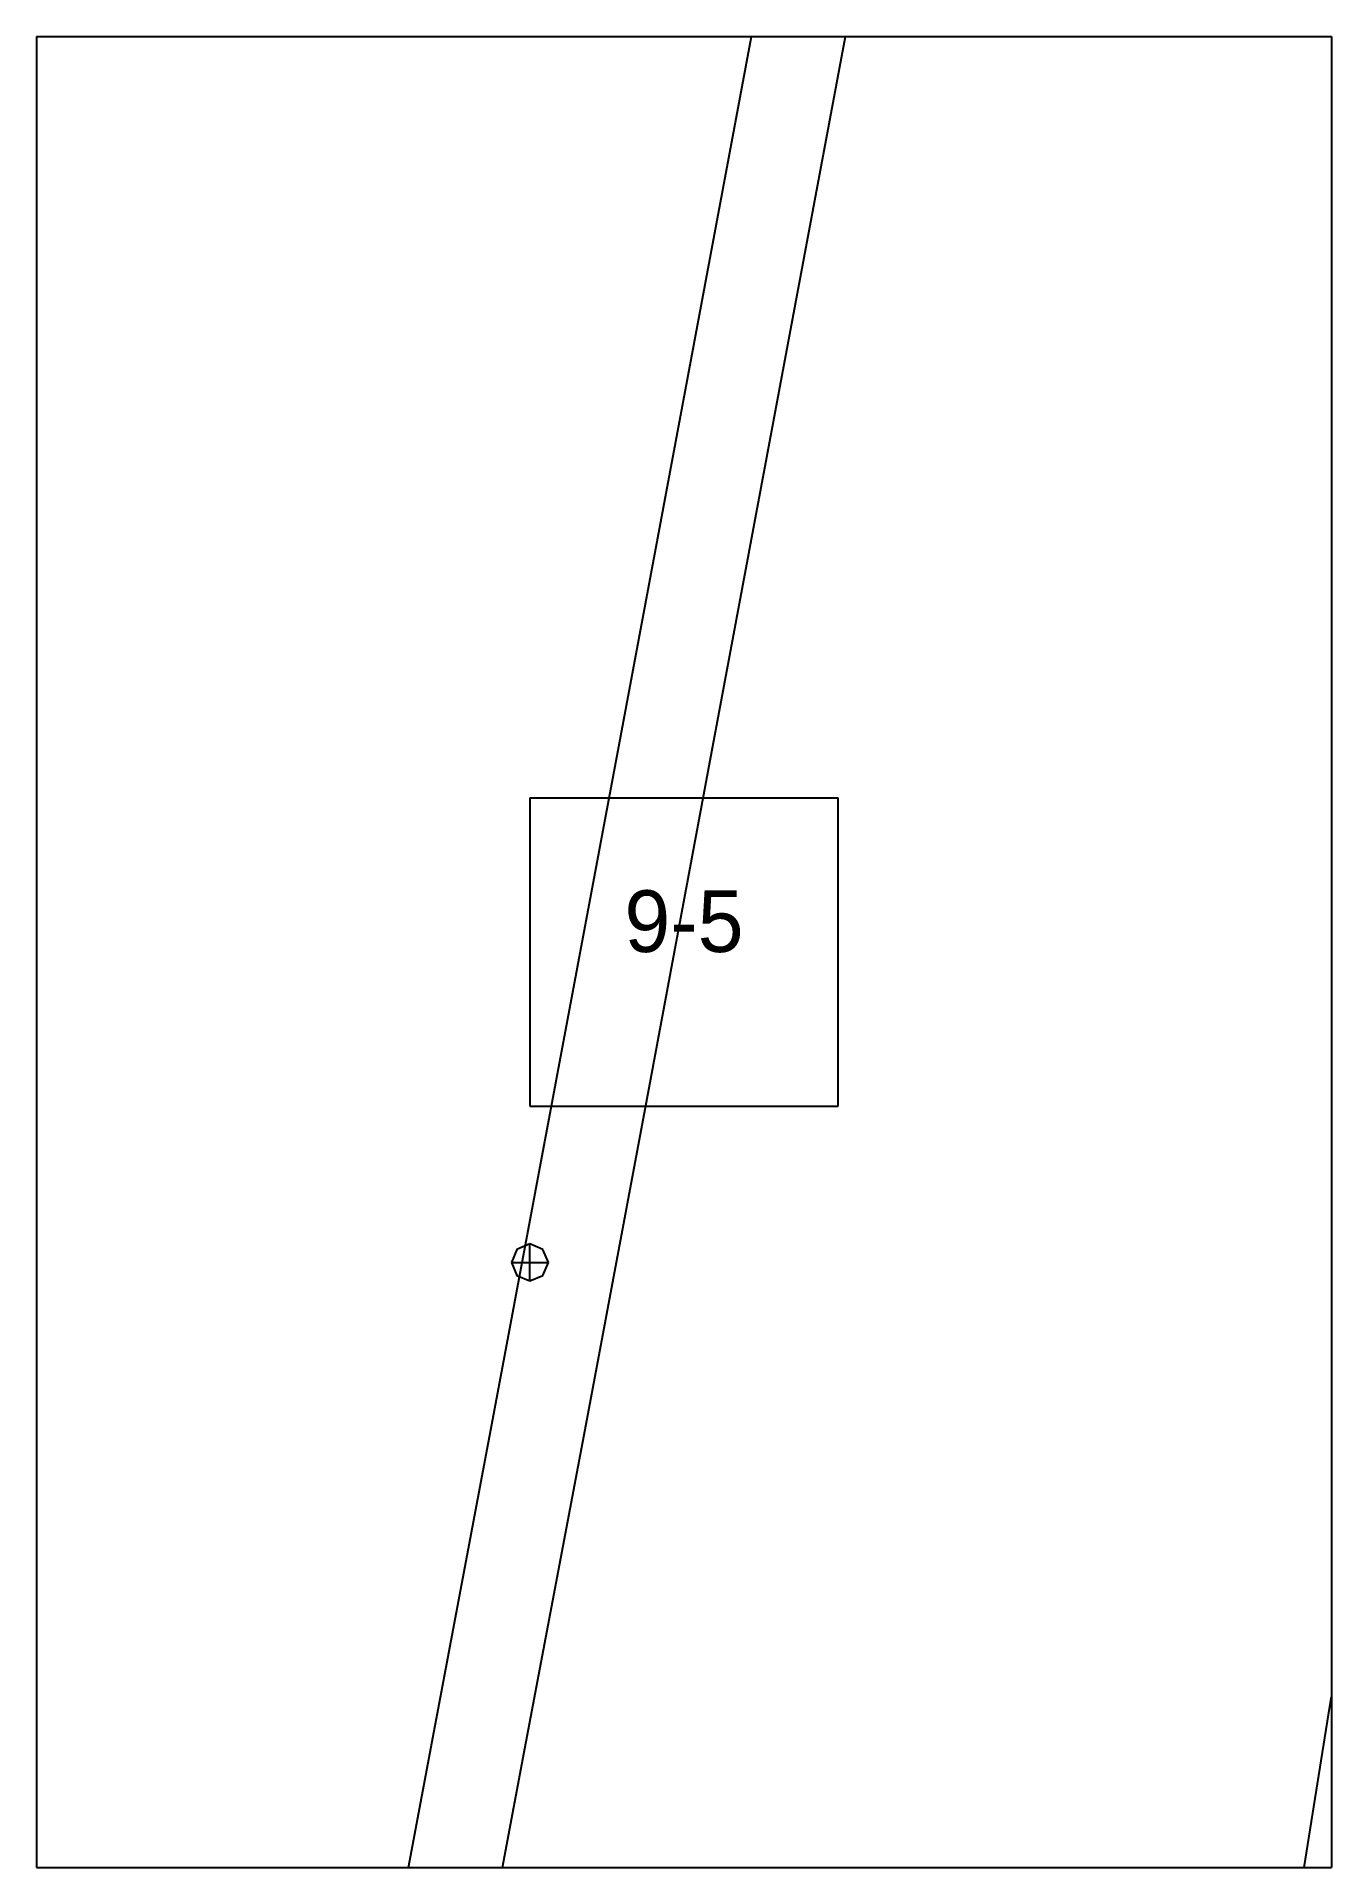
# Paper-space layout 'Plan 9-5' of a CAD drawing. Header units: metres, sheet in millimetres. Extents: x 0 to 210, y 0 to 297.
# The model-space entities are those that its viewports show. They can reach past a viewport. Long polylines and large blocks are cut down to what shows.
import ezdxf
from ezdxf.enums import TextEntityAlignment as Align

# ---------------------------------------------------------------- set-up
doc = ezdxf.new("R2010")
doc.units = ezdxf.units.M
for name, color, linetype in [('default', 7, 'Continuous'), ('TEXTLAYER', 7, 'Continuous'), ('VIEWPORTS', 7, 'Continuous')]:
    doc.layers.add(name, color=color, linetype=linetype)

msp = doc.modelspace()

# ---------------------------------------------------------------- linework, layer by layer
at = {"color": 9}
for p, q in [((840, -2079), (840, -2376)), ((840, -2079), (840, -2376)), ((1050, -2079), (1050, -2376)), ((1050, -2079), (1050, -2376)), ((630, -2376), (840, -2376)), ((630, -2376), (840, -2376)), ((840, -2376), (1050, -2376)), ((840, -2376), (840, -2673)), ((840, -2376), (1050, -2376)), ((840, -2376), (840, -2673)), ((1050, -2376), (1260, -2376)), ((1050, -2376), (1050, -2673)), ((1050, -2376), (1260, -2376)), ((1050, -2376), (1050, -2673)), ((920, -2499.5), (970, -2499.5)), ((920, -2499.5), (920, -2549.5)), ((970, -2549.5), (970, -2499.5)), ((920, -2549.5), (970, -2549.5)), ((630, -2673), (840, -2673)), ((630, -2673), (840, -2673)), ((840, -2673), (1050, -2673)), ((840, -2673), (840, -2970)), ((840, -2673), (1050, -2673)), ((840, -2673), (840, -2970)), ((1050, -2673), (1260, -2673)), ((1050, -2673), (1050, -2970)), ((1050, -2673), (1260, -2673)), ((1050, -2673), (1050, -2970))]:
    msp.add_line(p, q, dxfattribs=at)
at = {"layer": 'default', "color": 7, "linetype": 'Continuous'}
for p, q in [((945.66, -2430.97), (956.91, -2370.78)), ((960.44, -2433.54), (971.68, -2373.35)), ((934.75, -2489.42), (945.66, -2430.97)), ((949.52, -2491.99), (960.44, -2433.54)), ((924.23, -2545.71), (934.75, -2489.42)), ((939.01, -2548.28), (949.52, -2491.99)), ((914.18, -2599.41), (924.23, -2545.71)), ((928.95, -2601.98), (939.01, -2548.28)), ((920, -2571.86), (917.87, -2572.74)), ((922.12, -2572.74), (920, -2571.86)), ((920, -2577.86), (920, -2571.86)), ((917.87, -2572.74), (917, -2574.86)), ((917, -2574.86), (917.87, -2576.98)), ((917, -2574.86), (923, -2574.86)), ((923, -2574.86), (922.12, -2572.74)), ((922.12, -2576.98), (923, -2574.86)), ((917.87, -2576.98), (920, -2577.86)), ((920, -2577.86), (922.12, -2576.98)), ((1049.75, -2646.92), (1057.86, -2596.09)), ((904.64, -2649.98), (914.18, -2599.41)), ((919.42, -2652.56), (928.95, -2601.98)), ((1042.26, -2693.98), (1049.75, -2646.92)), ((895.81, -2696.81), (904.64, -2649.98)), ((910.59, -2699.38), (919.42, -2652.56))]:
    msp.add_line(p, q, dxfattribs=at)

# ---------------------------------------------------------------- texts
at = {"layer": 'TEXTLAYER', "color": 1}
msp.add_text('9-5', height=10, dxfattribs=at).set_placement((945, -2524.5), align=Align.CENTER)

psp = doc.layouts.new('Plan 9-5')

# ---------------------------------------------------------------- viewports
at = {"layer": 'VIEWPORTS'}
psp.add_viewport(center=(105, 148.5), size=(210, 297), view_center_point=(945, -2524.5), view_height=297, dxfattribs=at)

doc.saveas('drawing.dxf')
